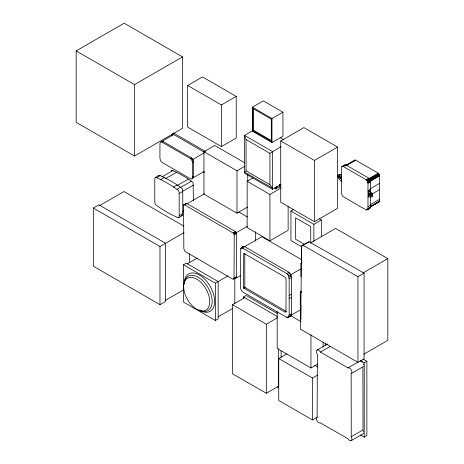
<?xml version="1.0" encoding="UTF-8"?>
<svg xmlns="http://www.w3.org/2000/svg" width="464" height="464" viewBox="0 0 464 464"><rect width="100%" height="100%" fill="white"/><g stroke="black" fill="none" stroke-linecap="round" stroke-linejoin="round"><path stroke-width="0.7" d="M179.168 193.563L178.826 191.272A2.378 1.375 60 0 0 178.402 190.495C171.599 185.275 163.386 180.56 155.568 177.312A2.378 1.375 60 0 0 155.138 177.596L154.796 179.197L154.796 202.031L155.138 203.853A2.378 1.375 60 0 0 155.568 204.63C162.371 209.85 170.578 214.565 178.402 217.813A2.378 1.375 60 0 0 178.826 217.529L179.168 216.102L179.168 193.563L182.758 191.487L182.422 189.196A2.378 1.375 60 0 0 181.992 188.419C175.189 183.199 166.976 178.483 159.158 175.235A2.378 1.375 60 0 0 158.734 175.525L158.636 175.665M193.43 200.895L193.123 182.973A2.169 1.253 60 0 0 192.734 182.259C186.522 177.497 179.023 173.194 171.883 170.224A2.169 1.253 60 0 0 171.494 170.485M370.661 196.852L370.498 207.64L366.647 209.954L360.006 206.521L343.134 196.533L342.043 195.135L341.423 193.012L341.278 175.299L341.753 166.715L344.839 164.946L346.016 165.01L368.776 178.153L370.579 181.105L370.661 191.997M192.415 177.091L191.864 178.773A2.633 1.52 60 0 1 191.412 178.976L190.646 178.866A3.776 2.181 60 0 1 190.286 178.704L162.064 162.406A3.776 2.181 60 0 1 161.704 162.151L160.938 161.373A2.633 1.52 60 0 1 160.486 160.66L159.929 158.12L159.947 143.62L160.486 142.146A2.633 1.52 60 0 1 160.938 141.949L161.704 142.059A3.776 2.181 60 0 1 162.064 142.222L190.333 158.543L191.412 159.546A2.633 1.52 60 0 1 191.864 160.26L192.403 162.354L192.415 177.091L193.517 176.453L193.511 161.716L192.972 159.622A2.633 1.52 60 0 0 192.519 158.903L191.441 157.905L163.171 141.584A3.776 2.181 60 0 0 162.812 141.421L162.04 141.311A2.633 1.52 60 0 0 161.594 141.508L161.344 141.816M193.517 176.453L192.972 178.135A2.633 1.52 60 0 1 192.519 178.333L192.363 178.35M372.047 195.82L371.351 197.067L368.341 196.806L368.341 190.565L371.351 193.778L372.047 195.82L372.725 195.431L372.029 193.389L369.019 190.17M372.725 195.431L372.447 196.417L371.455 196.753M287.622 317.428L288.44 317.109L289.153 314.946L289.153 278.777L288.44 275.784L287.622 274.531L286.7 273.528L242.736 248.147L241.257 248.037L240.723 248.571L240.503 288.266L241.257 290.383L242.736 291.984L286.7 317.364L287.622 317.428L290.719 316.28L291.444 314.093L291.444 277.559L290.719 274.537L289.896 273.267L288.962 272.252L244.557 246.616L243.061 246.506L240.723 248.571M367.494 209.629L367.981 208.562L367.981 183.309L367.024 180.711L366.102 179.696L343.337 166.553L341.753 166.715M370.301 207.037L379.575 201.492L379.517 175.032L378.305 173.217L355.726 160.179L354.844 160.138L354.322 160.857M338.529 175.177L339.346 174.371L341.649 174.592M171.286 170.926L171.407 170.619M183.558 205.105L183.843 248.855L184.979 251.407L232.539 279.009L233.624 278.98L236.315 277.223L236.541 276.614L236.541 233.502L236.159 232.412L235.48 231.611L186.783 203.493L183.558 205.105L186.429 203.377M185.716 204.16L185.861 203.777M234.013 278.557L234.245 234.836L233.531 233.23L184.481 204.821L183.802 204.839M338.888 176.529L339.822 175.636L338.888 176.529L339.051 177.306L340.17 178.286L340.849 177.898L340.234 177.608L339.567 176.134M344.236 165.497L344.839 164.946M369.199 193.83L370.15 193.627L370.707 194.254L370.962 195.048L370.289 195.744L369.68 195.321L369.199 193.83L369.878 193.442L370.359 194.932L370.968 195.356L370.289 195.744M242.515 247.045L243.061 246.506M241.808 247.95L243.617 246.419M242.736 248.147L244.557 246.616M317.127 350.065A3.283 1.897 60 0 1 320.404 352.072L347.971 367.871A3.283 1.897 60 0 1 351.254 369.883A3.283 1.897 60 0 1 351.149 373.613L351.254 436.949A3.283 1.897 60 0 1 351.149 440.678A3.283 1.897 60 0 1 347.872 438.666L320.305 422.866A3.283 1.897 60 0 1 317.028 420.86A3.283 1.897 60 0 1 317.127 417.13L317.37 354.316L317.028 353.794A3.283 1.897 60 0 1 317.127 350.065L327.642 343.992M246.053 170.851L244.534 172.045L272.507 188.198L269.932 184.637L246.053 170.851L246.053 139.571L244.534 135.407L252.462 130.825M269.932 184.637L269.932 153.358L281.045 146.624M340.17 178.286L340.651 177.347L339.694 176.042L339.143 176.03M76.171 50.912L124.166 23.2L182.532 56.898L182.532 128.313L134.537 156.026L76.171 122.328L76.171 50.912L134.537 84.61L182.532 56.898M187.665 85.48L202.478 76.925L236.217 96.408L236.217 138.028L221.403 146.583L187.665 127.107L187.665 85.48L221.403 104.957L236.217 96.408M161.745 141.456L173.031 134.943M162.064 142.222L163.171 141.584M252.358 107.201L263.32 100.874L282.93 112.195L282.93 136.236L271.968 142.564L252.358 131.242L252.358 107.201L271.968 118.523L282.93 112.195M93.345 208.034L98.913 204.821L165.538 243.287L165.538 301.467L159.97 304.68L93.345 266.214L93.345 208.034L159.97 246.5L165.538 243.287M99.424 205.709L123.958 191.539L183.941 226.171M155.399 177.376L158.99 175.305M156.873 177.567L160.469 175.491M190.333 158.543L191.441 157.905M247.753 206.967L236.982 213.185L203.945 194.114L203.945 151.711L214.716 145.487L244.638 162.76M162.203 176.738L173.078 170.456M191.62 158.705L192.867 159.425L204.154 152.911M160.498 179.638L164.088 177.567M192.415 162.58L193.517 161.942M165.509 178.634L176.384 172.353M252.799 130.587L253.425 130.222L271.939 140.911L271.307 141.271L252.799 130.587L252.799 108.443L271.307 119.126L271.307 141.271M173.472 187.131L177.062 185.055M177.352 185.472L188.227 179.191M192.867 177.979L204.154 171.46M177.091 189.237L180.682 187.166M180.658 187.392L191.539 181.117M182.555 191.342L193.43 185.061M280.72 140.969L303.885 127.6L337.618 147.076L337.618 208.324L314.459 221.699L280.72 202.223L280.72 140.969L314.459 160.445L337.618 147.076M203.945 151.711L236.982 170.781L244.76 166.286M184.481 204.821L186.783 203.493M187.062 203.795L204.549 193.697M182.555 211.491L183.761 210.795M179.168 215.632L182.758 213.556L182.758 191.487M178.57 217.749L182.161 215.673M288.127 206.393L288.127 230.277L269.932 240.781L247.155 227.633L247.155 181.308L252.799 178.048M165.636 243.229L184.04 232.603M272.507 189.335L272.507 151.554L244.534 135.407L244.534 173.182L272.507 189.335L281.045 184.405M277.855 188.216L279.311 187.381L279.311 184.66M247.155 181.308L269.932 194.457L281.225 187.937M342.09 166.733L345.407 164.853M343.337 166.553L346.016 165.01M345.518 165.515L354.844 160.138M345.993 165.375L355.285 160.068M346.498 165.375L347.698 164.679M346.092 165.741L355.726 160.179M233.177 232.94L235.48 231.611M233.531 233.23L235.834 231.901M233.856 233.74L236.159 232.412M235.428 233.166L247.3 226.31M234.1 234.285L236.402 232.957M234.245 234.836L236.541 233.502M183.495 264.77L186.29 263.158L218.161 281.555L218.161 318.849L215.371 320.462L183.495 302.058L183.495 264.77L215.371 283.173L215.371 320.462M187.328 263.83L197.235 258.112M338.906 176.622L339.584 176.227M341.278 175.299L341.637 175.09L341.637 181.436L341.278 181.644M339.051 177.306L339.729 176.917M339.561 178.002L340.234 177.608M302.093 246.981L290.934 240.538L290.934 211.085L293.428 209.647M244.586 246.657L261.818 236.71L301.739 259.759M366.102 179.696L368.776 178.153M368.677 178.779L378.305 173.217M366.554 180.142L369.234 178.599M378.624 173.524L368.99 179.087L369.344 179.516L378.978 173.954M367.024 180.711L369.704 179.168M369.582 179.916L379.21 174.354M367.36 181.273L370.034 179.73M369.883 180.595L379.517 175.032M367.726 182.097L370.4 180.554M370.005 180.972L379.639 175.409M367.9 182.648L370.579 181.105M370.666 181.122L379.697 175.908M367.981 183.309L370.661 181.76M165.636 300.231L183.431 289.959M370.666 188.535L379.697 183.321M367.981 190.768L370.661 189.225M290.934 211.085L313.873 224.332L321.355 220.011L321.355 236.53M369.216 194.12L369.895 193.732M215.371 283.173L228.004 275.877M369.245 194.567L369.924 194.178M369.68 195.321L370.359 194.932M371.873 194.08L379.697 189.561M367.981 197.009L369.019 196.411M234.245 277.942L236.541 276.614M233.102 279.195L235.352 277.982M240.427 275.651L235.428 278.539L235.428 277.095M370.666 204.473L379.697 199.259M367.981 206.706L370.661 205.163M301.658 245.798L309.065 241.761L364.072 273.122L364.072 358.817L357.947 362.349L300.573 329.225L301.658 245.798L309.065 241.761M370.666 206.236L379.697 201.022M372.859 205.123L374.059 204.427M370.545 206.706L379.575 201.492M370.266 206.938L378.694 202.072M367.981 208.562L370.661 207.014M367.824 209.183L370.498 207.64M366.647 209.954L368.787 208.719M367.001 209.89L370.168 208.087M310.207 243.084L335.565 228.445L387.829 258.616L387.829 340.344L363.712 354.27M243.565 287.715L243.722 253.28L285.493 277.385L286.097 279.2L285.963 311.878L285.209 312.231L243.722 288.121L243.565 287.715L244.801 287.001L244.801 253.506M243.6 287.883L244.801 287.001M243.722 288.121L244.986 287.448L286.445 311.518M244.139 288.521L245.375 287.808M300.869 276.817L300.869 263.361L302.116 262.636M243.519 298.416L243.519 296.977L246.158 295.452L277.368 313.473M278.104 386.466L266.307 393.275L232.528 373.775L232.528 304.715L244.325 297.9M300.614 269.056L290.766 274.74L290.766 276.167M218.092 316.848L232.957 308.27M300.869 319.818L300.869 305.793L300.272 305.451L300.272 291.868L301.525 291.143M232.528 304.715L266.307 324.214L277.484 317.765M363.092 272.902L387.829 258.616M291.38 315.085L300.614 309.755M302.946 245.294L357.947 276.66L364.072 273.122M317.486 417.09L312.521 419.955L278.742 400.455L278.742 358.539L286.81 353.881M320.404 352.072L330.304 346.359M277.176 311.53L277.176 348.481L310.955 367.981L317.788 364.043M278.742 358.539L312.521 378.044L317.486 375.173M347.89 367.94L357.79 362.227M360.493 360.598L364.234 362.761L366.873 361.236L366.873 435.626L364.234 437.152L360.493 434.994M351.149 373.613L362.906 366.827L363.005 430.163M351.149 436.792L362.906 430.006M351.149 440.678L362.906 433.892M286.7 273.528L288.962 272.252M287.622 274.531L289.896 273.267M288.44 275.784L290.719 274.537M288.939 277.223L291.224 275.987M289.153 278.777L291.444 277.559M378.943 202.031L379.332 201.823M289.153 295.313L291.444 294.263M289.153 298.41L291.444 297.389M289.153 314.946L291.444 314.093M288.939 316.251L291.224 315.416M286.7 317.364L288.393 316.744M288.44 317.109L290.719 316.28M369.321 208.406L369.68 208.348M341.637 175.09C335.06 172.886 338.639 179.754 341.637 181.436M181.308 215.719L181.992 215.743A2.378 1.375 60 0 0 182.422 215.453L182.758 213.556M280.285 137.733L284.014 139.884M246.053 139.571L269.932 153.358M173.31 132.913L205.593 151.554M172.724 133.968L204.386 152.25M319.499 218.938L321.355 220.011M203.145 171.755L204.386 172.475M304.668 244.458L295.591 239.221L295.591 217.854L310.718 226.583L310.718 242.968M238.67 211.955L247.353 216.972M300.869 263.361L301.559 263.755L301.559 248.82M300.272 291.868L301.559 292.604M290.94 315.851L300.95 321.627M363.132 359.078L366.873 361.236M243.519 296.977L277.228 316.442M314.702 365.22L317.823 367.024M277.228 386.918L278.475 387.637L278.475 348.806M370.661 193.384L370.661 194.77M364.234 362.761L364.234 437.152M357.947 276.66L357.947 362.349M325.769 343.447L325.769 345.616M323.124 342.072L323.124 347.142M314.459 160.445L314.459 221.699M313.873 224.332L313.873 241.57M312.521 378.044L312.521 419.955M310.955 334.654L310.955 367.981M281.114 350.877L281.114 357.35M280.03 184.353L280.059 185.965M279.879 184.858L279.879 186.899M277.368 186.458L277.368 187.821M276.538 186.789L276.538 188.825M276.092 186.893L276.092 188.935M275.662 187.555L275.662 188.918M275.065 187.444L275.065 188.807M271.968 118.523L271.968 142.564M269.932 194.457L269.932 240.781M266.307 324.214L266.307 393.275M255.415 231.71L255.415 241.071M253.425 108.077L253.425 130.222M247.753 174.621L247.753 181.093M236.982 170.781L236.982 213.185M234.813 278.417L234.813 303.601M221.403 104.957L221.403 146.583M192.867 159.425L192.867 160.851M189.561 253.947L189.561 262.607M172.103 133.609L172.103 135.778M159.97 246.5L159.97 304.68M134.537 84.61L134.537 156.026M360.221 360.963A3.283 1.897 60 0 1 361.386 361.317M361.984 361.775A3.283 1.897 60 0 1 362.535 362.384M363.358 363.869A3.283 1.897 60 0 1 363.573 364.646M363.538 366.009A3.283 1.897 60 0 1 363.289 366.502M363.358 430.934A3.283 1.897 60 0 1 363.573 431.711M363.538 433.074A3.283 1.897 60 0 1 363.289 433.567M184.191 283.811A21.559 12.447 60 0 1 199.433 275.013A21.559 12.447 60 0 1 214.675 301.414A21.559 12.447 60 0 1 199.433 310.219M184.173 283.887A19.83 11.449 60 0 1 198.754 277.536A19.83 11.449 60 0 1 212.164 301.455A19.83 11.449 60 0 1 198.749 309.888M183.663 286.659A18.444 10.649 60 0 0 203.226 310.996A18.444 10.649 60 0 0 203.226 284.913A18.444 10.649 60 0 0 183.663 286.659"/></g></svg>
